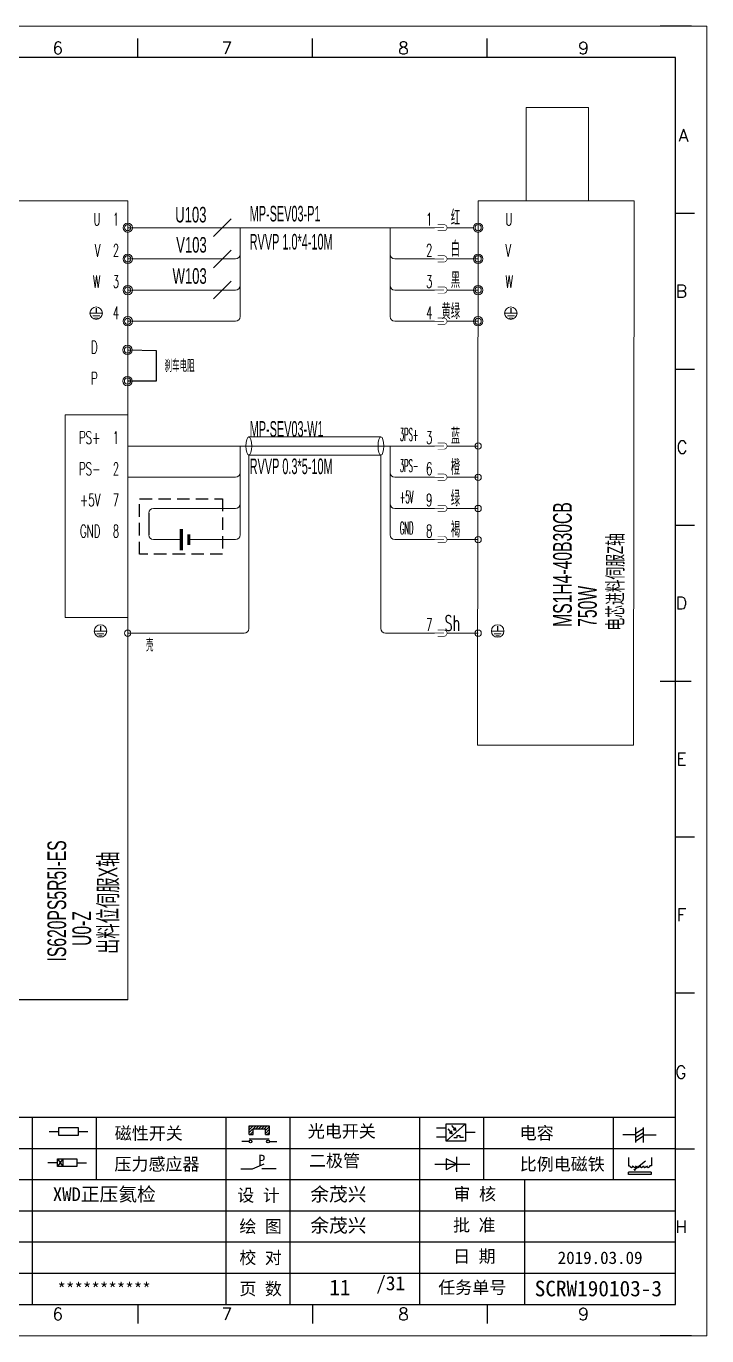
# Model space of a CAD drawing. Header units: millimetres. Extents: x -300 to 54435, y -106 to 60527.
# Drawn here: x 4132.6 to 4241.8, y 1900.2 to 2110.2 of the extents above; entities that cross this region are included whole.
import ezdxf
from ezdxf.enums import TextEntityAlignment as Align

# ---------------------------------------------------------------- set-up
doc = ezdxf.new("R2010")
doc.units = ezdxf.units.MM
doc.linetypes.add('DASHED', pattern=[0.75, 0.5, -0.25])
doc.layers.add('AE_BOR', color=1, linetype='Continuous')
doc.layers.add('Dimension', color=3, linetype='Continuous', lineweight=13)
doc.styles.get("Standard").update_dxf_attribs({"font": ''})
doc.styles.add('WD', font='romans.shx', dxfattribs={"width": 0.8, "bigfont": 'gbcbig.shx'})
doc.styles.add('样式 8', font='arial.ttf', dxfattribs={"width": 0.6, "height": 2.5})
doc.styles.add('汉字', font='')
doc.styles.get('Standard').set_extended_font_data('SimSun')
doc.styles.get('汉字').set_extended_font_data('新宋体')

# ---------------------------------------------------------------- blocks, each defined once
blk = doc.blocks.new('磁性开关')
at = {"linetype": 'ByBlock'}
h = blk.add_hatch(dxfattribs=at)
h.set_pattern_fill('ANSI31', color=256, scale=0.1, style=0)
h.paths.add_polyline_path([(-1910.88, -776.69), (-1910.88, -775.29), (-1907.69, -775.29), (-1907.69, -776.69), (-1908.31, -776.69), (-1908.31, -775.79), (-1910.25, -775.79), (-1910.25, -776.69)])
for p, q in [((-1910.88, -776.69), (-1910.88, -775.29)), ((-1910.88, -775.29), (-1907.69, -775.29)), ((-1910.88, -776.69), (-1910.25, -776.69)), ((-1910.25, -776.69), (-1910.25, -775.79)), ((-1910.25, -775.79), (-1908.31, -775.79)), ((-1908.31, -776.69), (-1908.31, -775.79)), ((-1908.31, -776.69), (-1907.69, -776.69)), ((-1907.69, -775.29), (-1907.69, -776.69)), ((-1910.91, -777.81), (-1912.09, -777.81)), ((-1910.88, -777.39), (-1907.69, -777.39)), ((-1907.66, -777.81), (-1906.48, -777.81))]:
    blk.add_line(p, q, dxfattribs=at)
for centre in [(-1910.68, -777.81), (-1907.88, -777.81)]:
    blk.add_circle(centre, 0.225, dxfattribs=at)
blk = doc.blocks.new('光电开关')
at = {"linetype": 'ByBlock'}
h = blk.add_hatch(dxfattribs=at)
h.set_pattern_fill('ANSI31', color=256, scale=0.01, style=0)
h.set_pattern_definition([(45, (0.172267, 0), (-0.0224506403, 0.0224506403), [])])
h.paths.add_polyline_path([(-1882.44, -776.34), (-1882.5, -775.91), (-1882.68, -776.07)])
h.paths.add_polyline_path([(-1882.86, -776.23), (-1882.44, -776.34), (-1882.68, -776.07)])
h.paths.add_polyline_path([(-1883.05, -776.88), (-1883.11, -776.45), (-1883.29, -776.61)])
h.paths.add_polyline_path([(-1883.47, -776.77), (-1883.05, -776.88), (-1883.29, -776.61)])
for p, q in [((-1884.01, -775.96), (-1885.56, -775.96)), ((-1880.91, -775.3), (-1884.01, -778.05)), ((-1883.75, -776.09), (-1883.05, -776.88)), ((-1883.11, -776.45), (-1883.47, -776.77)), ((-1883.05, -776.88), (-1883.47, -776.77)), ((-1883.14, -775.55), (-1882.44, -776.34)), ((-1883.05, -776.88), (-1883.11, -776.45)), ((-1882.5, -775.91), (-1882.86, -776.23)), ((-1882.44, -776.34), (-1882.86, -776.23)), ((-1882.44, -776.34), (-1882.5, -775.91)), ((-1879.37, -776.67), (-1880.91, -776.67)), ((-1884.01, -777.39), (-1885.56, -777.39)), ((-1882.78, -777.47), (-1882.23, -777.47)), ((-1882.23, -777.47), (-1882.23, -777.14)), ((-1882.23, -777.14), (-1881.78, -777.14)), ((-1881.78, -777.47), (-1881.78, -777.14)), ((-1881.23, -777.47), (-1881.78, -777.47))]:
    blk.add_line(p, q, dxfattribs=at)
blk.add_lwpolyline([(-1884.01, -775.3), (-1880.91, -775.3), (-1880.91, -778.05), (-1884.01, -778.05)], close=True, dxfattribs=at)
blk = doc.blocks.new('电磁阀线圈')
at = {"linetype": 'ByBlock'}
for p, q in [((-1854.61, -796.54), (-1856.17, -796.54)), ((-1854.61, -795.92), (-1853.75, -797.16)), ((-1853.75, -795.92), (-1854.61, -797.16)), ((-1853.75, -795.92), (-1853.75, -797.16)), ((-1851.53, -796.54), (-1849.97, -796.54))]:
    blk.add_line(p, q, dxfattribs=at)
blk.add_lwpolyline([(-1854.61, -795.92), (-1851.53, -795.92), (-1851.53, -797.16), (-1854.61, -797.16)], close=True, dxfattribs=at)
blk = doc.blocks.new('压力感应器')
at = {"linetype": 'ByBlock'}
for p, q in [((-1815.59, -777.73), (-1813.71, -776.93)), ((-1817.44, -777.73), (-1815.59, -777.73)), ((-1811.78, -777.73), (-1814.05, -777.73))]:
    blk.add_line(p, q, dxfattribs=at)
at = {"linetype": 'ByBlock', "insert": (-1814.65, -775.48), "char_height": 1.68, "width": 1.2242, "attachment_point": 1}
blk.add_mtext('{\\fNSimSun|b0|i0|c134|p49;P}', dxfattribs=at)
blk = doc.blocks.new('二极管')
at = {"linetype": 'ByBlock'}
for p, q in [((-1787.52, -776.77), (-1781.92, -776.77)), ((-1783.97, -776.77), (-1785.69, -775.9)), ((-1785.69, -775.9), (-1785.69, -777.65)), ((-1783.97, -776.77), (-1785.69, -777.65)), ((-1783.97, -777.99), (-1783.97, -775.56))]:
    blk.add_line(p, q, dxfattribs=at)
blk = doc.blocks.new('电容')
at = {"linetype": 'ByBlock'}
for p, q in [((-1756.08, -782.99), (-1756.08, -780.56)), ((-1754.86, -780.79), (-1756.08, -781.55)), ((-1754.86, -782.99), (-1754.86, -780.56)), ((-1756.08, -781.77), (-1758.13, -781.77)), ((-1754.86, -781.44), (-1756.08, -782.2)), ((-1754.86, -781.99), (-1756.08, -782.75)), ((-1754.86, -781.77), (-1752.81, -781.77))]:
    blk.add_line(p, q, dxfattribs=at)
blk = doc.blocks.new('比例电磁阀')
at = {"linetype": 'ByBlock'}
for p, q in [((-1757.26, -775.38), (-1757.26, -776.71)), ((-1757.26, -776.71), (-1757.05, -776.71)), ((-1754.5, -775.98), (-1756.35, -777.44)), ((-1753.58, -776.71), (-1753.8, -776.71)), ((-1753.58, -775.38), (-1753.58, -776.71)), ((-1753.6, -777.73), (-1757.25, -777.73)), ((-1757.25, -778.13), (-1757.25, -777.73)), ((-1753.6, -778.13), (-1757.25, -778.13)), ((-1756.35, -777.44), (-1756.25, -777.25)), ((-1756.35, -777.44), (-1756.15, -777.38)), ((-1756.15, -777.38), (-1756.25, -777.25)), ((-1753.6, -777.73), (-1753.6, -778.13))]:
    blk.add_line(p, q, dxfattribs=at)
for centre in [(-1756.78, -776.71), (-1756.24, -776.71), (-1755.7, -776.71), (-1755.15, -776.71), (-1754.61, -776.71), (-1754.07, -776.71)]:
    blk.add_arc(centre, 0.271, 180, 0, dxfattribs=at)
blk = doc.blocks.new('电阻')
at = {"linetype": 'ByBlock'}
for p, q in [((-3.09, 0), (-1.57, 0)), ((1.57, 0), (3.09, 0))]:
    blk.add_line(p, q, dxfattribs=at)
blk.add_lwpolyline([(-1.57, 0.63), (1.57, 0.63), (1.57, -0.63), (-1.57, -0.63)], close=True, dxfattribs=at)

msp = doc.modelspace()

# ---------------------------------------------------------------- linework, layer by layer
at = {"color": 7}
for p, q in [((4236.772, 2105.205), (3949.772, 2105.205)), ((4236.772, 1905.205), (4236.772, 2105.205)), ((3954.802, 1905.205), (4234.302, 1905.205)), ((4075.569, 1905.205), (4135.519, 1905.205)), ((4135.519, 1905.205), (4204.304, 1905.205))]:
    msp.add_line(p, q, dxfattribs=at)
at = {"lineweight": 0}
for p, q in [((4148.918, 2077.895), (4198.115, 2077.895)), ((4166.933, 2063.645), (4166.933, 2077.895)), ((4190.982, 2063.645), (4190.982, 2077.895)), ((4200.115, 2077.895), (4204.357, 2077.895)), ((4148.918, 2072.895), (4166.183, 2072.895)), ((4198.115, 2072.895), (4191.732, 2072.895)), ((4205.107, 2072.895), (4200.115, 2072.895)), ((4148.918, 2067.895), (4166.183, 2067.895)), ((4198.115, 2067.895), (4191.732, 2067.895)), ((4205.107, 2067.891), (4200.115, 2067.891)), ((4142.97, 2064.179), (4144.759, 2064.179)), ((4143.303, 2063.75), (4144.427, 2063.75)), ((4143.588, 2063.404), (4144.162, 2063.404)), ((4148.918, 2062.895), (4166.183, 2062.895)), ((4198.115, 2062.895), (4191.732, 2062.895)), ((4205.107, 2062.887), (4200.115, 2062.887)), ((4209.461, 2064.179), (4211.249, 2064.179)), ((4209.793, 2063.75), (4210.917, 2063.75)), ((4210.078, 2063.404), (4210.652, 2063.404)), ((4168.362, 2044.343), (4189.523, 2044.344)), ((4198.115, 2042.879), (4148.918, 2042.879)), ((4166.933, 2028.629), (4166.933, 2042.879)), ((4168.342, 2041.413), (4168.342, 2013.621)), ((4168.342, 2041.413), (4189.523, 2041.413)), ((4189.523, 2041.413), (4189.523, 2013.629)), ((4190.982, 2028.629), (4190.982, 2042.879)), ((4205.107, 2042.875), (4200.115, 2042.875)), ((4148.918, 2037.879), (4166.183, 2037.879)), ((4198.115, 2037.879), (4191.732, 2037.879)), ((4205.107, 2037.871), (4200.115, 2037.871)), ((4153.045, 2032.879), (4166.183, 2032.879)), ((4198.115, 2032.879), (4191.732, 2032.879)), ((4205.107, 2032.871), (4200.115, 2032.871)), ((4157.523, 2027.879), (4153.045, 2027.879)), ((4158.718, 2027.879), (4166.183, 2027.879)), ((4198.115, 2027.879), (4191.732, 2027.879)), ((4205.107, 2027.871), (4200.115, 2027.871)), ((4143.655, 2013.214), (4145.444, 2013.214)), ((4143.988, 2012.785), (4145.112, 2012.785)), ((4144.273, 2012.438), (4144.846, 2012.438)), ((4148.918, 2012.871), (4167.592, 2012.871)), ((4198.115, 2012.879), (4190.273, 2012.879)), ((4205.107, 2012.871), (4200.115, 2012.871)), ((4207.337, 2013.214), (4209.126, 2013.214)), ((4207.669, 2012.785), (4208.793, 2012.785)), ((4207.955, 2012.438), (4208.528, 2012.438))]:
    msp.add_line(p, q, dxfattribs=at)
for p, q in [((4143.865, 2064.975), (4143.865, 2064.186)), ((4210.355, 2064.975), (4210.355, 2064.186)), ((4148.918, 2058.298), (4153.503, 2058.228)), ((4153.503, 2058.228), (4153.503, 2053.298)), ((4153.503, 2053.298), (4148.918, 2053.298)), ((4152.295, 2032.129), (4152.295, 2028.629)), ((4144.55, 2014.01), (4144.55, 2013.221)), ((4208.231, 2014.01), (4208.231, 2013.221)), ((4148.918, 1954.09), (4120.29, 1954.09))]:
    msp.add_line(p, q)
at = {"color": 7, "linetype": 'ByBlock'}
for p, q in [((4236.772, 1935.205), (3949.772, 1935.205)), ((4236.772, 1930.205), (3949.772, 1930.205)), ((4236.772, 1925.205), (3949.772, 1925.205)), ((4236.772, 1920.205), (3949.772, 1920.205)), ((4236.772, 1915.205), (3949.772, 1915.205)), ((4236.772, 1910.205), (4112.796, 1910.205))]:
    msp.add_line(p, q, dxfattribs=at)
at = {"color": 7, "lineweight": -2}
for p, q in [((4133.606, 1935.205), (4133.606, 1925.205)), ((4143.844, 1935.205), (4143.844, 1925.205)), ((4164.654, 1935.205), (4164.654, 1925.205)), ((4174.892, 1935.205), (4174.892, 1925.205)), ((4195.702, 1935.205), (4195.702, 1925.205)), ((4205.94, 1935.205), (4205.94, 1925.205)), ((4226.75, 1935.205), (4226.75, 1925.205)), ((4133.606, 1925.205), (4133.606, 1905.29)), ((4164.654, 1925.205), (4164.654, 1905.205)), ((4174.892, 1925.205), (4174.892, 1905.205)), ((4195.702, 1925.205), (4195.702, 1905.205)), ((4212.555, 1925.205), (4212.555, 1905.205))]:
    msp.add_line(p, q, dxfattribs=at)
at = {"color": 7, "ltscale": 2}
for p, q in [((4236.772, 1905.205), (4236.772, 1926.651)), ((4204.304, 1905.205), (4234.302, 1905.205)), ((4204.304, 1905.205), (4236.772, 1905.205))]:
    msp.add_line(p, q, dxfattribs=at)
at = {"lineweight": 0}
for points in [[(4212.788, 2097.178), (4222.788, 2097.178), (4222.788, 2082.178), (4212.788, 2082.178)], [(4205.107, 2082.178), (4230.107, 2082.178), (4229.99, 1994.926), (4204.99, 1994.926)], [(4148.918, 2047.879), (4138.918, 2047.879), (4138.918, 2015.379), (4148.918, 2015.379)]]:
    msp.add_lwpolyline(points, close=True, dxfattribs=at)
msp.add_lwpolyline([(4120.29, 1954.09), (4120.29, 2082.178), (4148.918, 2082.178), (4148.918, 1954.09)], dxfattribs=at)
at = {"color": 3, "lineweight": 0, "const_width": 0.1, "flags": 128}
for points in [[(4199.615, 2077.895), (4198.115, 2077.895)], [(4199.615, 2072.895), (4198.115, 2072.895)], [(4199.615, 2067.895), (4198.115, 2067.895)], [(4199.615, 2062.895), (4198.115, 2062.895)], [(4199.615, 2042.879), (4198.115, 2042.879)], [(4199.615, 2037.879), (4198.115, 2037.879)], [(4199.615, 2032.879), (4198.115, 2032.879)], [(4199.615, 2027.879), (4198.115, 2027.879)], [(4199.615, 2012.879), (4198.115, 2012.879)]]:
    msp.add_lwpolyline(points, dxfattribs=at)
for points in [[(4198.615, 2078.395), (4199.615, 2078.395, -1), (4199.615, 2077.395), (4198.615, 2077.395)], [(4198.615, 2073.395), (4199.615, 2073.395, -1), (4199.615, 2072.395), (4198.615, 2072.395)], [(4198.615, 2068.395), (4199.615, 2068.395, -1), (4199.615, 2067.395), (4198.615, 2067.395)], [(4198.615, 2063.395), (4199.615, 2063.395, -1), (4199.615, 2062.395), (4198.615, 2062.395)], [(4198.615, 2043.379), (4199.615, 2043.379, -1), (4199.615, 2042.379), (4198.615, 2042.379)], [(4198.615, 2038.379), (4199.615, 2038.379, -1), (4199.615, 2037.379), (4198.615, 2037.379)], [(4198.615, 2033.379), (4199.615, 2033.379, -1), (4199.615, 2032.379), (4198.615, 2032.379)], [(4198.615, 2028.379), (4199.615, 2028.379, -1), (4199.615, 2027.379), (4198.615, 2027.379)], [(4198.615, 2013.379), (4199.615, 2013.379, -1), (4199.615, 2012.379), (4198.615, 2012.379)]]:
    msp.add_lwpolyline(points, format="xyb", dxfattribs=at)
at = {"color": 6, "linetype": 'DASHED', "ltscale": 4}
msp.add_lwpolyline([(4150.835, 2034.441), (4164.122, 2034.441), (4164.122, 2025.542), (4150.835, 2025.542)], close=True, dxfattribs=at)
at = {"color": 3}
for points in [[(4157.523, 2029.576, 0.5, 0.5, 0), (4157.523, 2026.181, 2, 2, 0)], [(4158.718, 2028.728, 0.5, 0.5, 0), (4158.718, 2027.03, 2, 2, 0)]]:
    msp.add_lwpolyline(points, format="xyseb", dxfattribs=at)
at = {"lineweight": 0}
for centre, radius in [((4148.918, 2077.895), 0.75), ((4148.918, 2077.895), 0.5), ((4205.107, 2077.895), 0.75), ((4205.107, 2077.895), 0.5), ((4148.918, 2072.895), 0.75), ((4148.918, 2072.895), 0.5), ((4205.107, 2072.895), 0.75), ((4205.107, 2072.895), 0.5), ((4148.918, 2067.895), 0.75), ((4205.107, 2067.891), 0.75), ((4148.918, 2067.895), 0.5), ((4205.107, 2067.891), 0.5), ((4143.865, 2064.186), 1), ((4210.355, 2064.186), 1), ((4148.918, 2062.895), 0.75), ((4148.918, 2062.895), 0.5), ((4205.107, 2062.887), 0.75), ((4205.107, 2062.887), 0.5), ((4148.884, 2058.298), 0.75), ((4148.884, 2058.298), 0.5), ((4148.884, 2053.298), 0.75), ((4148.884, 2053.298), 0.5), ((4205.107, 2042.875), 0.5), ((4205.107, 2037.871), 0.5), ((4205.107, 2032.871), 0.5), ((4205.107, 2027.871), 0.5), ((4144.55, 2013.221), 1), ((4208.231, 2013.221), 1), ((4148.918, 2012.871), 0.5), ((4205.107, 2012.871), 0.5)]:
    msp.add_circle(centre, radius, dxfattribs=at)
for centre, start, end in [((4166.183, 2073.645), 270, 0), ((4191.732, 2073.645), 180, 270), ((4166.183, 2068.645), 270, 0), ((4191.732, 2068.645), 180, 270), ((4166.183, 2063.645), 270, 0), ((4191.732, 2063.645), 180, 270), ((4166.183, 2038.629), 270, 0), ((4191.732, 2038.629), 180, 270), ((4153.045, 2032.129), 90, 180), ((4166.183, 2033.629), 270, 0), ((4191.732, 2033.629), 180, 270), ((4153.045, 2028.629), 180, 270), ((4166.183, 2028.629), 270, 0), ((4191.732, 2028.629), 180, 270), ((4167.592, 2013.621), 270, 0), ((4190.273, 2013.629), 180, 270)]:
    msp.add_arc(centre, 0.75, start, end, dxfattribs=at)
msp.add_ellipse((4168.342, 2042.879), major_axis=(0, 1.465), ratio=0.3169375, dxfattribs=at)
at = {"lineweight": 0, "extrusion": (0, 0, -1)}
msp.add_ellipse((4189.523, 2042.879), major_axis=(0, 1.465), ratio=0.3169375, dxfattribs=at)
at = {"layer": 'AE_BOR', "color": 7, "lineweight": 15}
for p, q in [((3944.769, 2110.205), (4241.769, 2110.205)), ((4241.769, 2110.205), (4241.769, 1900.205)), ((4241.769, 1900.205), (3944.769, 1900.205))]:
    msp.add_line(p, q, dxfattribs=at)
at = {"layer": 'AE_BOR', "color": 7, "lineweight": 30}
for p, q in [((4239.302, 2110.205), (4234.302, 2110.205)), ((4234.272, 2005.205), (4239.272, 2005.205)), ((4239.302, 1900.205), (4234.302, 1900.205))]:
    msp.add_line(p, q, dxfattribs=at)
at = {"layer": 'AE_BOR', "color": 7}
for p, q in [((4150.552, 2105.205), (4150.552, 2108.205)), ((4178.552, 2105.205), (4178.552, 2108.205)), ((4206.552, 2105.205), (4206.552, 2108.205)), ((4236.772, 2080.205), (4239.772, 2080.205)), ((4236.772, 2055.205), (4239.772, 2055.205)), ((4236.772, 2030.205), (4239.772, 2030.205)), ((4236.772, 1980.205), (4239.772, 1980.205)), ((4236.772, 1955.205), (4239.772, 1955.205)), ((4236.772, 1930.205), (4239.772, 1930.205)), ((4150.552, 1905.205), (4150.552, 1902.205)), ((4178.552, 1905.205), (4178.552, 1902.205)), ((4206.552, 1905.205), (4206.552, 1902.205))]:
    msp.add_line(p, q, dxfattribs=at)
at = {"layer": 'Dimension', "lineweight": 0}
for p, q in [((4162.657, 2076.48), (4165.486, 2079.309)), ((4162.657, 2071.48), (4165.486, 2074.309)), ((4162.657, 2066.48), (4165.486, 2069.309))]:
    msp.add_line(p, q, dxfattribs=at)

# ---------------------------------------------------------------- block references
at = {"color": 7, "linetype": 'ByBlock'}
for name, p in [('光电开关', (6083.994, 2709.474)), ('磁性开关', (6079.298, 2709.165)), ('电容', (5986.461, 2714.186)), ('电磁阀线圈', (5992.294, 2724.502)), ('压力感应器', (5984.493, 2704.721)), ('二极管', (5985.681, 2704.479)), ('比例电磁阀', (5986.461, 2704.186))]:
    msp.add_blockref(name, p, dxfattribs=at)
at = {"color": 7}
msp.add_blockref('电阻', (4139.425, 1932.981), dxfattribs=at)

# ---------------------------------------------------------------- texts
at = {"lineweight": 0, "style": 'WD', "width": 0.6}
for s, height, p in [('U', 2, (4144.55, 2078.245)), ('1', 2, (4147.55, 2078.253)), ('红', 2.5, (4202.219, 2078.245)), ('V', 2, (4144.55, 2073.245)), ('2', 2, (4147.55, 2073.253)), ('白', 2.5, (4202.219, 2073.245)), ('黑', 2.5, (4202.219, 2068.241)), ('W', 2, (4144.55, 2068.245)), ('3', 2, (4147.55, 2068.249)), ('4', 2, (4147.55, 2063.245)), ('黄绿', 2.5, (4202.219, 2063.241)), ('D', 2, (4144.109, 2057.738)), ('P', 2, (4144.109, 2052.738)), ('Sh', 2.5, (4202.219, 2013.225))]:
    msp.add_text(s, height=height, dxfattribs=at).set_placement(p, align=Align.RIGHT)
for s, p in [('1', (4196.753, 2078.253)), ('U', (4209.475, 2078.245)), ('2', (4196.753, 2073.253)), ('V', (4209.475, 2073.245)), ('3', (4196.753, 2068.249)), ('W', (4209.475, 2068.241)), ('4', (4196.753, 2063.245)), ('刹车电阻', (4154.838, 2054.749)), ('3', (4196.753, 2043.233)), ('6', (4196.753, 2038.229)), ('9', (4196.753, 2033.229)), ('8', (4196.753, 2028.229)), ('7', (4196.753, 2013.229))]:
    msp.add_text(s, height=2, dxfattribs=at).set_placement(p)
at = {"color": 6, "lineweight": 0, "style": 'WD', "width": 0.4}
for s, p in [('3PS+', (4192.551, 2043.725)), ('3PS-', (4192.551, 2038.725)), ('+5V', (4192.551, 2033.725)), ('GND', (4192.551, 2028.725))]:
    msp.add_text(s, height=2, dxfattribs=at).set_placement(p)
at = {"color": 6, "lineweight": 0, "style": 'WD', "width": 0.6}
for s, height, p in [('蓝', 2.5, (4202.219, 2043.225)), ('PS+', 2, (4144.55, 2043.229)), ('1', 2, (4147.55, 2043.229)), ('PS-', 2, (4144.55, 2038.229)), ('2', 2, (4147.55, 2038.229)), ('橙', 2.5, (4202.219, 2038.225)), ('+5V', 2, (4144.55, 2033.229)), ('7', 2, (4147.55, 2033.229)), ('绿', 2.5, (4202.219, 2033.225)), ('褐', 2.5, (4202.219, 2028.225)), ('GND', 2, (4144.55, 2028.225)), ('8', 2, (4147.55, 2028.225)), ('壳', 2, (4153.053, 2009.943))]:
    msp.add_text(s, height=height, dxfattribs=at).set_placement(p, align=Align.RIGHT)
msp.add_text('11', height=2.5).set_placement((4181.236, 1906.717))
at = {"color": 7, "char_height": 2, "attachment_point": 1, "style": '汉字'}
for s, insert in [('{\\fKaiTi_GB2312|b0|i0|c134|p49;光电开关}', (4177.792, 1934.014)), ('{\\fKaiTi_GB2312|b0|i0|c134|p49;磁性开关}', (4146.841, 1933.676)), ('{\\fKaiTi_GB2312|b0|i0|c134|p49;电容}', (4211.767, 1933.726)), ('{\\fKaiTi_GB2312|b0|i0|c134|p49;压力感应器}', (4146.788, 1928.736)), ('{\\fKaiTi_GB2312|b0|i0|c134|p49;二极管}', (4177.973, 1929.297)), ('{\\fKaiTi_GB2312|b0|i0|c134|p49;比例电磁铁}', (4211.767, 1928.726)), ('{\\fKaiTi_GB2312|b0|i0|c134|p0;设 计}', (4166.49, 1923.745)), ('{\\fKaiTi_GB2312|b0|i0|c134|p0;审 核}', (4201.158, 1923.954)), ('{\\fKaiTi_GB2312|b0|i0|c134|p0;绘 图}', (4166.819, 1918.745)), ('{\\fKaiTi_GB2312|b0|i0|c134|p0;批 准}', (4201.088, 1918.954)), ('{\\fKaiTi_GB2312|b0|i0|c134|p0;校 对}', (4166.819, 1913.745)), ('{\\fKaiTi_GB2312|b0|i0|c134|p0;日 期}', (4201.088, 1913.954)), ('{\\fKaiTi_GB2312|b0|i0|c134|p0;页 数}', (4166.819, 1908.745)), ('{\\fKaiTi_GB2312|b0|i0|c134|p0;任务单号}', (4198.712, 1908.954))]:
    msp.add_mtext(s, dxfattribs=dict(at, insert=insert))
at = {"color": 7}
for s, insert, char_height, width, attachment_point in [('{\\fKaiTi_GB2312|b0|i0|c134|p49;XWD\\fNSimSun|b0|i0|c134|p49;正}压氦检', (4136.916, 1924.004), 2.2, 26.57668, 1), ('余茂兴', (4178.202, 1924.004), 2.2, 15.31746, 1), ('余茂兴', (4178.202, 1919.004), 2.2, 15.31746, 1), ('{\\fKaiTi_GB2312|b0|i0|c134|p49;2019.03.09}', (4224.664, 1912.705), 2, 24.21725, 5)]:
    msp.add_mtext(s, dxfattribs=dict(at, insert=insert, char_height=char_height, width=width, attachment_point=attachment_point))
at = {"color": 7, "linetype": 'ByBlock', "lineweight": -2, "insert": (4187.405, 1908.366), "char_height": 4.26888, "width": 20.81025, "attachment_point": 5}
msp.add_mtext('  {\\H0.53119x; /31}', dxfattribs=at)
at = {"insert": (4214.176, 1909.039), "char_height": 2.5, "attachment_point": 1}
msp.add_mtext_dynamic_manual_height_columns('SCRW190103-3', width=16.39674, gutter_width=12.5, heights=[0], dxfattribs=at)
at = {"color": 7, "lineweight": -2, "insert": (4145.13, 1907.705), "char_height": 2, "width": 31.04816, "attachment_point": 5}
msp.add_mtext('{\\C256;***********}', dxfattribs=at)
at = {"layer": 'AE_BOR', "color": 7, "style": 'WD'}
for s, p in [('6', (4137.709, 2105.705)), ('7', (4164.807, 2105.705)), ('8', (4193.136, 2105.705)), ('9', (4222.001, 2105.705)), ('6', (4137.709, 1902.705)), ('7', (4164.807, 1902.705)), ('8', (4193.136, 1902.705)), ('9', (4222.001, 1902.705))]:
    msp.add_text(s, height=2, dxfattribs=at).set_placement(p, align=Align.CENTER)
for s, p in [('A', (4238.796, 2092.705)), ('B', (4238.606, 2067.705)), ('C', (4238.701, 2042.705)), ('D', (4238.606, 2017.705)), ('E', (4238.51, 1992.705)), ('F', (4238.51, 1967.705)), ('F', (4238.51, 1967.705)), ('G', (4238.51, 1942.486)), ('H', (4238.606, 1917.705))]:
    msp.add_text(s, height=2, dxfattribs=at).set_placement(p, align=Align.MIDDLE_RIGHT)
at = {"layer": 'Dimension', "lineweight": 0, "style": '样式 8', "width": 0.6}
for s, p in [('U103', (4161.546, 2078.734)), ('V103', (4161.587, 2073.895)), ('W103', (4161.587, 2068.895))]:
    msp.add_text(s, height=2.5, dxfattribs=at).set_placement(p, align=Align.RIGHT)
at = {"layer": 'Dimension', "color": 3, "lineweight": 0, "style": '样式 8', "width": 0.5}
for s, p in [('MP-SEV03-P1', (4168.477, 2078.895)), ('MP-SEV03-W1', (4168.477, 2044.379))]:
    msp.add_text(s, height=2.5, dxfattribs=at).set_placement(p)
at = {"layer": 'Dimension', "color": 1, "lineweight": 0, "style": '样式 8', "width": 0.5}
for s, p in [('RVVP 1.0*4-10M', (4168.477, 2076.895)), ('RVVP 0.3*5-10M', (4168.477, 2040.879))]:
    msp.add_text(s, height=2.5, dxfattribs=at).set_placement(p, align=Align.TOP_LEFT)
at = {"layer": 'Dimension', "color": 6, "lineweight": 0, "style": '样式 8', "width": 0.6}
for s, p in [('MS1H4-40B30CB', (4220.124, 2013.886)), ('IS620PS5R5I-ES', (4139.052, 1960.224))]:
    msp.add_text(s, height=3, rotation=90, dxfattribs=at).set_placement(p)
at = {"layer": 'Dimension', "color": 3, "lineweight": 0, "style": '样式 8', "width": 0.6}
msp.add_text('电芯进料伺服Z轴', height=2.5, rotation=90, dxfattribs=at).set_placement((4228.321, 2013.294))
at = {"layer": 'Dimension', "lineweight": 0, "style": '样式 8', "width": 0.6}
for s, p in [('750W', (4224.124, 2013.886)), ('出料位伺服X轴', (4147.249, 1961.431)), ('U0-Z', (4143.052, 1962.724))]:
    msp.add_text(s, height=3, rotation=90, dxfattribs=at).set_placement(p)

doc.saveas('drawing.dxf')
